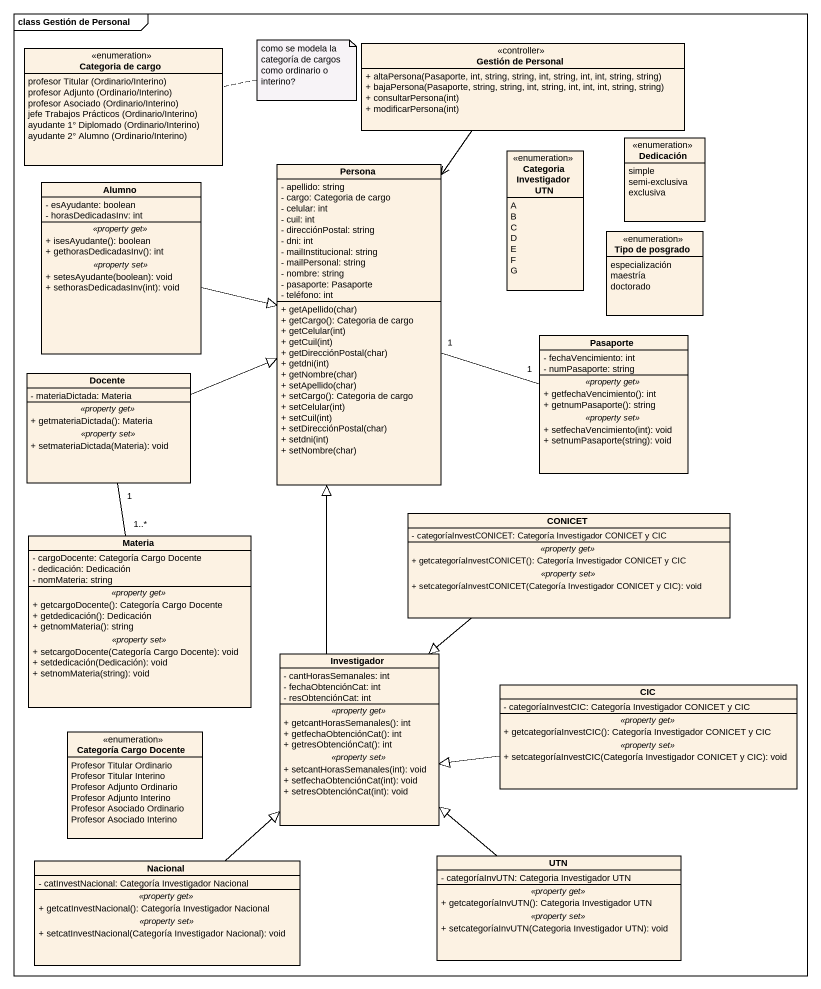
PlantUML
@startuml
mainframe class Gestión de Personal
hide circle
hide empty members
skinparam classAttributeIconSize 0
class "Gestión de Personal" as Gestión_de_Personal <<controller>> {
  + altaPersona(Pasaporte, int, string, string, int, string, int, int, string, string)
  + bajaPersona(Pasaporte, string, string, int, string, int, int, int, string, string)
  + consultarPersona(int)
  + modificarPersona(int)
}
enum "Categoria de cargo" as Categoria_de_cargo {
  {field} profesor Titular (Ordinario/Interino)
  {field} profesor Adjunto (Ordinario/Interino)
  {field} profesor Asociado (Ordinario/Interino)
  {field} jefe Trabajos Prácticos (Ordinario/Interino)
  {field} ayudante 1° Diplomado (Ordinario/Interino)
  {field} ayudante 2° Alumno (Ordinario/Interino)
}
enum "Categoria Investigador UTN" as Categoria_Investigador_UTN {
  A
  B
  C
  D
  E
  F
  G
}
enum Dedicación {
  simple
  semi-exclusiva
  exclusiva
}
class Alumno {
  - esAyudante: boolean
  - horasDedicadasInv: int
  .. <<property get>> ..
  + isesAyudante(): boolean
  + gethorasDedicadasInv(): int
  .. <<property set>> ..
  + setesAyudante(boolean): void
  + sethorasDedicadasInv(int): void
}
class Persona {
  - apellido: string
  - cargo: Categoria de cargo
  - celular: int
  - cuil: int
  - direcciónPostal: string
  - dni: int
  - mailInstitucional: string
  - mailPersonal: string
  - nombre: string
  - pasaporte: Pasaporte
  - teléfono: int
  + getApellido(char)
  + getCargo(): Categoria de cargo
  + getCelular(int)
  + getCuil(int)
  + getDirecciónPostal(char)
  + getdni(int)
  + getNombre(char)
  + setApellido(char)
  + setCargo(): Categoria de cargo
  + setCelular(int)
  + setCuil(int)
  + setDirecciónPostal(char)
  + setdni(int)
  + setNombre(char)
}
enum "Tipo de posgrado" as Tipo_de_posgrado {
  especialización
  maestría
  doctorado
}
class Pasaporte {
  - fechaVencimiento: int
  - numPasaporte: string
  .. <<property get>> ..
  + getfechaVencimiento(): int
  + getnumPasaporte(): string
  .. <<property set>> ..
  + setfechaVencimiento(int): void
  + setnumPasaporte(string): void
}
class Docente {
  - materiaDictada: Materia
  .. <<property get>> ..
  + getmateriaDictada(): Materia
  .. <<property set>> ..
  + setmateriaDictada(Materia): void
}
class Materia {
  - cargoDocente: Categoría Cargo Docente
  - dedicación: Dedicación
  - nomMateria: string
  .. <<property get>> ..
  + getcargoDocente(): Categoría Cargo Docente
  + getdedicación(): Dedicación
  + getnomMateria(): string
  .. <<property set>> ..
  + setcargoDocente(Categoría Cargo Docente): void
  + setdedicación(Dedicación): void
  + setnomMateria(string): void
}
class CONICET {
  - categoríaInvestCONICET: Categoría Investigador CONICET y CIC
  .. <<property get>> ..
  + getcategoríaInvestCONICET(): Categoría Investigador CONICET y CIC
  .. <<property set>> ..
  + setcategoríaInvestCONICET(Categoría Investigador CONICET y CIC): void
}
class Investigador {
  - cantHorasSemanales: int
  - fechaObtenciónCat: int
  - resObtenciónCat: int
  .. <<property get>> ..
  + getcantHorasSemanales(): int
  + getfechaObtenciónCat(): int
  + getresObtenciónCat(): int
  .. <<property set>> ..
  + setcantHorasSemanales(int): void
  + setfechaObtenciónCat(int): void
  + setresObtenciónCat(int): void
}
class CIC {
  - categoríaInvestCIC: Categoría Investigador CONICET y CIC
  .. <<property get>> ..
  + getcategoríaInvestCIC(): Categoría Investigador CONICET y CIC
  .. <<property set>> ..
  + setcategoríaInvestCIC(Categoría Investigador CONICET y CIC): void
}
enum "Categoría Cargo Docente" as Categoría_Cargo_Docente {
  Profesor Titular Ordinario
  Profesor Titular Interino
  Profesor Adjunto Ordinario
  Profesor Adjunto Interino
  Profesor Asociado Ordinario
  Profesor Asociado Interino
}
class UTN {
  - categoríaInvUTN: Categoria Investigador UTN
  .. <<property get>> ..
  + getcategoríaInvUTN(): Categoria Investigador UTN
  .. <<property set>> ..
  + setcategoríaInvUTN(Categoria Investigador UTN): void
}
class Nacional {
  - catInvestNacional: Categoría Investigador Nacional
  .. <<property get>> ..
  + getcatInvestNacional(): Categoría Investigador Nacional
  .. <<property set>> ..
  + setcatInvestNacional(Categoría Investigador Nacional): void
}
Gestión_de_Personal --> Persona
Alumno -right-|> Persona
Persona "1" -right- "1" Pasaporte
Docente -right-|> Persona
Materia "1..*" -up- "1" Docente
CONICET --|> Investigador
Investigador -up-|> Persona
CIC -left-|> Investigador
UTN -up-|> Investigador
Nacional -up-|> Investigador
note right of Categoria_de_cargo : como se modela la categoría de cargos como ordinario o interino?
@enduml
